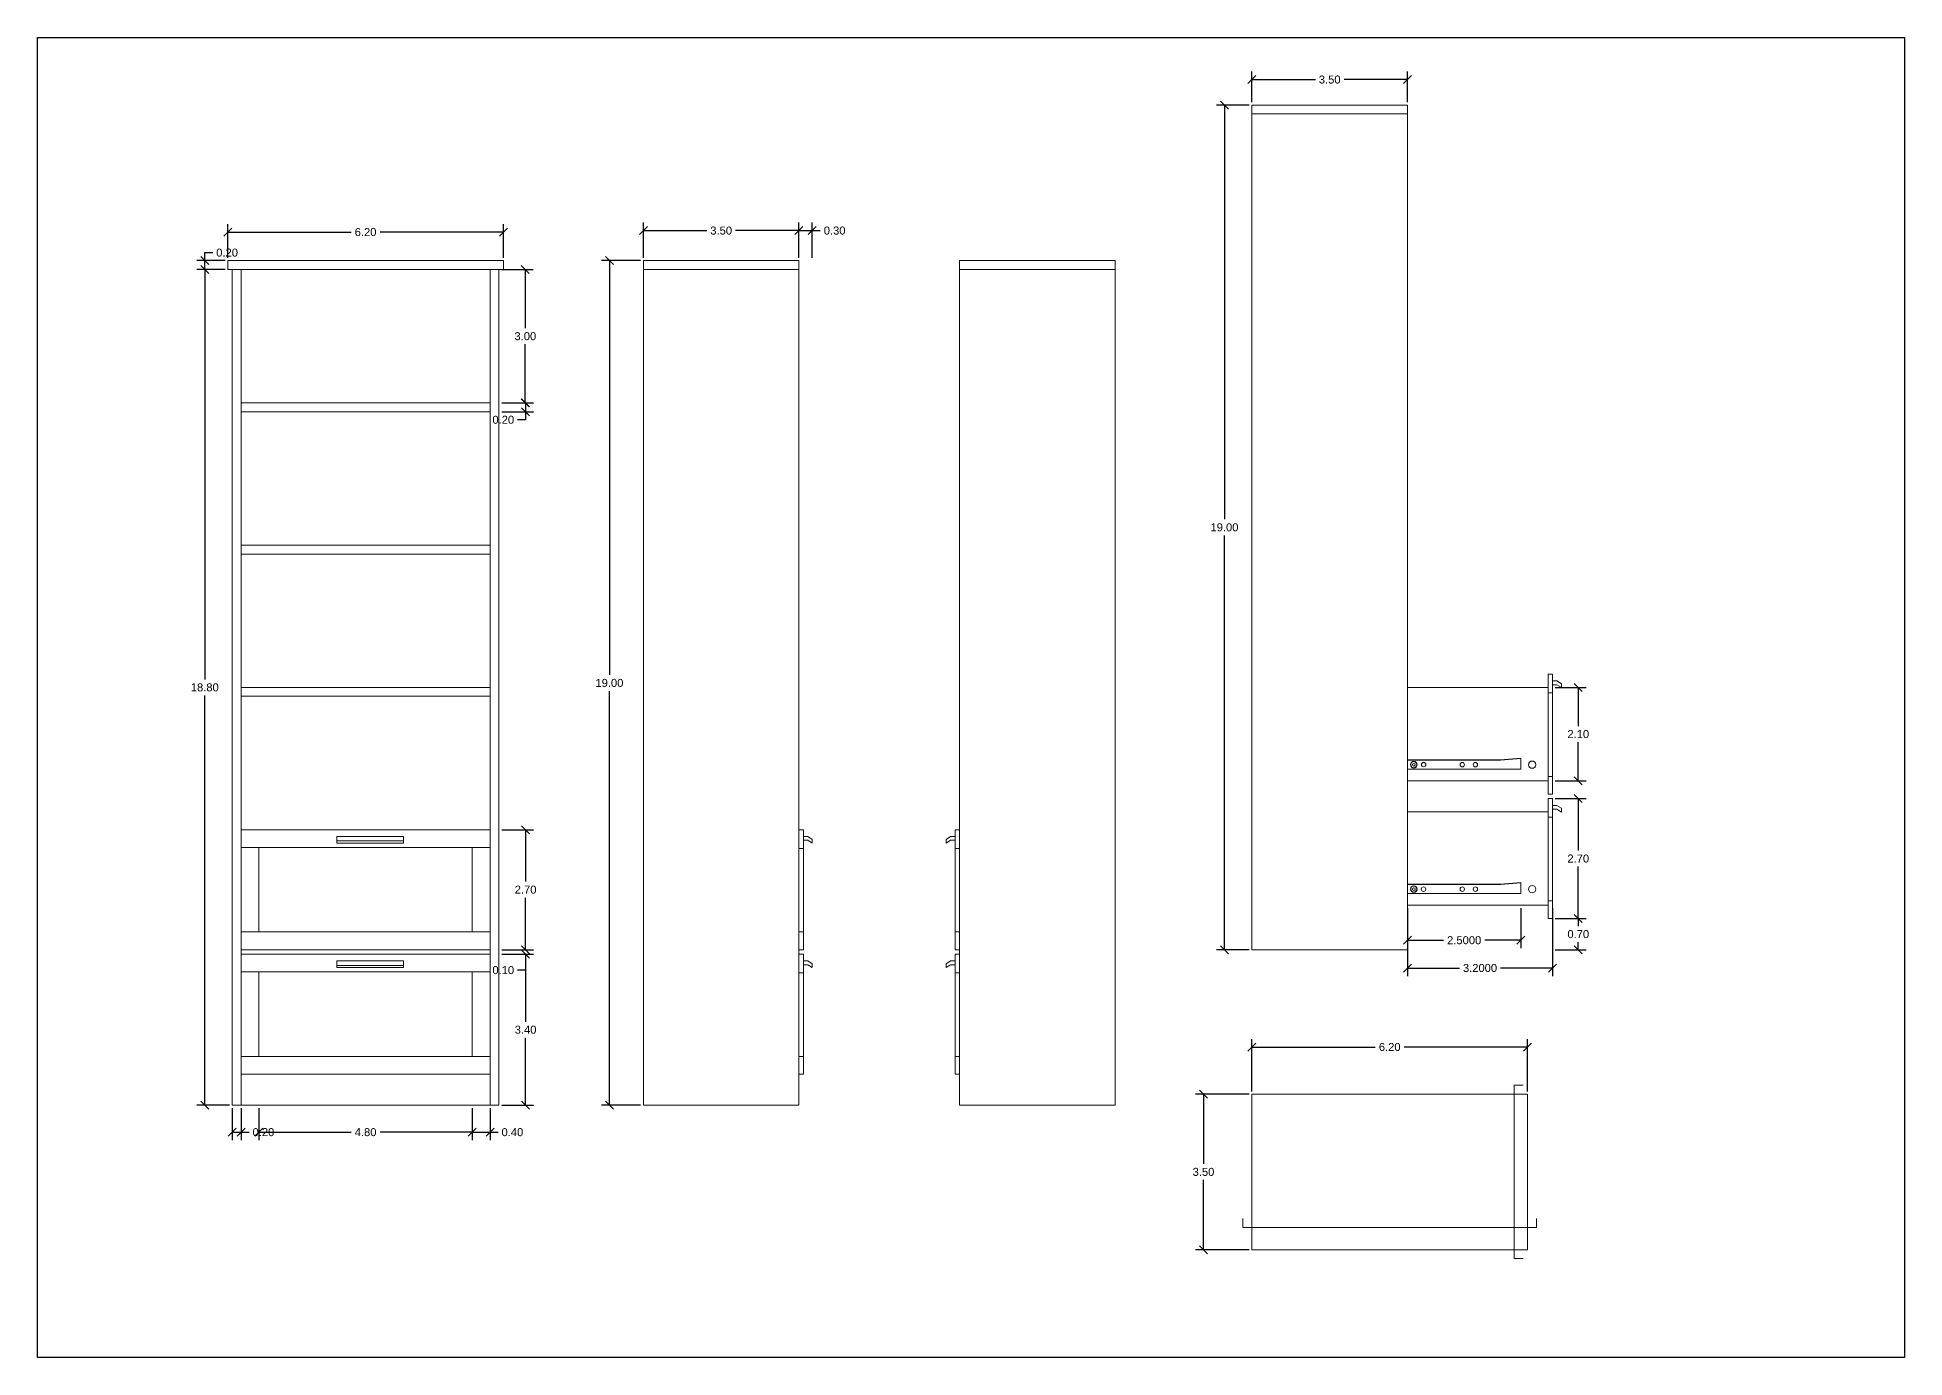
# Model space of a CAD drawing. Header units: centimetres. Extents: x -239 to 1959, y -161 to 626.
# Drawn here: x 453.83 to 495.83, y 596.29 to 625.99 of the extents above; entities that cross this region are included whole.
import ezdxf

# ---------------------------------------------------------------- set-up
doc = ezdxf.new("R2010")
doc.units = ezdxf.units.CM
doc.header["$MEASUREMENT"] = 0
for name, color, linetype, lineweight in [('dettagli', 4, 'Continuous', 13), ('linee prospetti', 1, 'Continuous', 18), ('quote', 7, 'Continuous', 5)]:
    doc.layers.add(name, color=color, linetype=linetype, lineweight=lineweight)
doc.styles.get("Standard").update_dxf_attribs({"font": 'Arial.ttf'})
doc.dimstyles.get("Standard").update_dxf_attribs({"dimtxt": 0.18, "dimasz": 0.18, "dimexe": 0.18, "dimexo": 0.0625, "dimgap": 0.09, "dimtad": 0, "dimtih": 1, "dimtoh": 1, "dimdec": 4, "dimzin": 0, "dimdsep": 46, "dimtxsty": 'Standard', "dimcen": 0.09, "dimadec": 0, "dimazin": 0, "dimtfac": 1, "dimtdec": 4, "dimtofl": 0, "dimtmove": 0, "dimatfit": 3, "dimfxl": 1, "dimtolj": 1, "dimtzin": 0, "dimarcsym": 0})

# ---------------------------------------------------------------- blocks, each defined once
blk = doc.blocks.new('_Oblique')
at = {"color": 0, "linetype": 'ByBlock', "lineweight": -2}
blk.add_line((-0.5, -0.5), (0.5, 0.5), dxfattribs=at)
blk = doc.blocks.new('*D593')
at = {"color": 0, "lineweight": -2, "transparency": 16777216}
for p, q in [((458.047, 620.769), (457.412, 620.769)), ((457.592, 620.769), (457.592, 611.55)), ((457.592, 601.969), (457.592, 611.187)), ((458.147, 601.969), (457.412, 601.969))]:
    blk.add_line(p, q, dxfattribs=at)
at = {"layer": 'Defpoints', "color": 0, "transparency": 16777216}
for p in [(458.109, 620.769), (457.592, 601.969), (458.209, 601.969)]:
    blk.add_point(p, dxfattribs=at)
at = {"color": 0, "lineweight": -2, "transparency": 16777216, "xscale": 0.18, "yscale": 0.18, "zscale": 0.18}
for p, rotation in [((457.592, 620.769), 90), ((457.592, 601.969), 270)]:
    blk.add_blockref('_Oblique', p, dxfattribs=dict(at, rotation=rotation))
at = {"color": 0, "transparency": 16777216, "insert": (457.592, 611.369), "char_height": 0.18, "attachment_point": 5}
blk.add_mtext('\\A1;18.80', dxfattribs=at)
blk = doc.blocks.new('*D594')
at = {"color": 0, "lineweight": -2, "transparency": 16777216}
for p, q in [((458.047, 620.969), (457.412, 620.969)), ((458.047, 620.769), (457.412, 620.769)), ((457.592, 620.969), (457.592, 621.149)), ((457.592, 621.149), (457.772, 621.149)), ((457.592, 620.769), (457.592, 620.969))]:
    blk.add_line(p, q, dxfattribs=at)
at = {"layer": 'Defpoints', "color": 0, "transparency": 16777216}
for p in [(457.592, 620.969), (458.109, 620.969), (458.109, 620.769)]:
    blk.add_point(p, dxfattribs=at)
at = {"color": 0, "lineweight": -2, "transparency": 16777216, "xscale": 0.18, "yscale": 0.18, "zscale": 0.18}
for p, rotation in [((457.592, 620.969), 90), ((457.592, 620.769), 270)]:
    blk.add_blockref('_Oblique', p, dxfattribs=dict(at, rotation=rotation))
at = {"color": 0, "transparency": 16777216, "insert": (458.094, 621.149), "char_height": 0.18, "attachment_point": 5}
blk.add_mtext('\\A1;0.20', dxfattribs=at)
blk = doc.blocks.new('*D595')
at = {"color": 0, "lineweight": -2, "transparency": 16777216}
for p, q in [((464.272, 620.769), (464.982, 620.769)), ((464.802, 620.769), (464.802, 619.45)), ((464.802, 617.769), (464.802, 619.087)), ((464.272, 617.769), (464.982, 617.769))]:
    blk.add_line(p, q, dxfattribs=at)
at = {"layer": 'Defpoints', "color": 0, "transparency": 16777216}
for p in [(464.209, 620.769), (464.209, 617.769), (464.802, 617.769)]:
    blk.add_point(p, dxfattribs=at)
at = {"color": 0, "lineweight": -2, "transparency": 16777216, "xscale": 0.18, "yscale": 0.18, "zscale": 0.18}
for p, rotation in [((464.802, 620.769), 90), ((464.802, 617.769), 270)]:
    blk.add_blockref('_Oblique', p, dxfattribs=dict(at, rotation=rotation))
at = {"color": 0, "transparency": 16777216, "insert": (464.802, 619.269), "char_height": 0.18, "attachment_point": 5}
blk.add_mtext('\\A1;3.00', dxfattribs=at)
blk = doc.blocks.new('*D596')
at = {"color": 0, "lineweight": -2, "transparency": 16777216}
for p, q in [((464.272, 617.769), (464.988, 617.769)), ((464.272, 617.569), (464.988, 617.569)), ((464.808, 617.769), (464.808, 617.569)), ((464.808, 617.569), (464.808, 617.389)), ((464.808, 617.389), (464.628, 617.389))]:
    blk.add_line(p, q, dxfattribs=at)
at = {"layer": 'Defpoints', "color": 0, "transparency": 16777216}
for p in [(464.209, 617.769), (464.209, 617.569), (464.808, 617.569)]:
    blk.add_point(p, dxfattribs=at)
at = {"color": 0, "lineweight": -2, "transparency": 16777216, "xscale": 0.18, "yscale": 0.18, "zscale": 0.18}
for p, rotation in [((464.808, 617.769), 90), ((464.808, 617.569), 270)]:
    blk.add_blockref('_Oblique', p, dxfattribs=dict(at, rotation=rotation))
at = {"color": 0, "transparency": 16777216, "insert": (464.306, 617.389), "char_height": 0.18, "attachment_point": 5}
blk.add_mtext('\\A1;0.20', dxfattribs=at)
blk = doc.blocks.new('*D597')
at = {"color": 0, "lineweight": -2, "transparency": 16777216}
for p, q in [((464.272, 608.169), (464.988, 608.169)), ((464.808, 608.169), (464.808, 607)), ((464.808, 605.469), (464.808, 606.637)), ((464.272, 605.469), (464.988, 605.469))]:
    blk.add_line(p, q, dxfattribs=at)
at = {"layer": 'Defpoints', "color": 0, "transparency": 16777216}
for p in [(464.209, 608.169), (464.209, 605.469), (464.808, 605.469)]:
    blk.add_point(p, dxfattribs=at)
at = {"color": 0, "lineweight": -2, "transparency": 16777216, "xscale": 0.18, "yscale": 0.18, "zscale": 0.18}
for p, rotation in [((464.808, 608.169), 90), ((464.808, 605.469), 270)]:
    blk.add_blockref('_Oblique', p, dxfattribs=dict(at, rotation=rotation))
at = {"color": 0, "transparency": 16777216, "insert": (464.808, 606.819), "char_height": 0.18, "attachment_point": 5}
blk.add_mtext('\\A1;2.70', dxfattribs=at)
blk = doc.blocks.new('*D598')
at = {"color": 0, "lineweight": -2, "transparency": 16777216}
for p, q in [((464.808, 605.469), (464.808, 605.649)), ((464.272, 605.469), (464.988, 605.469)), ((464.272, 605.369), (464.988, 605.369)), ((464.808, 605.369), (464.808, 605.009)), ((464.808, 605.009), (464.628, 605.009))]:
    blk.add_line(p, q, dxfattribs=at)
at = {"layer": 'Defpoints', "color": 0, "transparency": 16777216}
for p in [(464.209, 605.469), (464.209, 605.369), (464.808, 605.369)]:
    blk.add_point(p, dxfattribs=at)
at = {"color": 0, "lineweight": -2, "transparency": 16777216, "xscale": 0.18, "yscale": 0.18, "zscale": 0.18}
for p, rotation in [((464.808, 605.469), 270), ((464.808, 605.369), 90)]:
    blk.add_blockref('_Oblique', p, dxfattribs=dict(at, rotation=rotation))
at = {"color": 0, "transparency": 16777216, "insert": (464.306, 605.009), "char_height": 0.18, "attachment_point": 5}
blk.add_mtext('\\A1;0.10', dxfattribs=at)
blk = doc.blocks.new('*D599')
at = {"color": 0, "lineweight": -2, "transparency": 16777216}
for p, q in [((464.272, 605.369), (464.988, 605.369)), ((464.808, 605.369), (464.808, 603.85)), ((464.808, 601.969), (464.808, 603.487)), ((464.272, 601.969), (464.988, 601.969))]:
    blk.add_line(p, q, dxfattribs=at)
at = {"layer": 'Defpoints', "color": 0, "transparency": 16777216}
for p in [(464.209, 605.369), (464.209, 601.969), (464.808, 601.969)]:
    blk.add_point(p, dxfattribs=at)
at = {"color": 0, "lineweight": -2, "transparency": 16777216, "xscale": 0.18, "yscale": 0.18, "zscale": 0.18}
for p, rotation in [((464.808, 605.369), 90), ((464.808, 601.969), 270)]:
    blk.add_blockref('_Oblique', p, dxfattribs=dict(at, rotation=rotation))
at = {"color": 0, "transparency": 16777216, "insert": (464.808, 603.669), "char_height": 0.18, "attachment_point": 5}
blk.add_mtext('\\A1;3.40', dxfattribs=at)
blk = doc.blocks.new('*D600')
at = {"color": 0, "lineweight": -2, "transparency": 16777216}
for p, q in [((458.109, 621.031), (458.109, 621.791)), ((458.109, 621.611), (460.885, 621.611)), ((464.309, 621.611), (461.534, 621.611)), ((464.309, 621.031), (464.309, 621.791))]:
    blk.add_line(p, q, dxfattribs=at)
at = {"layer": 'Defpoints', "color": 0, "transparency": 16777216}
for p in [(464.309, 621.611), (458.109, 620.969), (464.309, 620.969)]:
    blk.add_point(p, dxfattribs=at)
at = {"color": 0, "lineweight": -2, "transparency": 16777216, "xscale": 0.18, "yscale": 0.18, "zscale": 0.18, "rotation": 180}
blk.add_blockref('_Oblique', (458.109, 621.611), dxfattribs=at)
at = {"color": 0, "lineweight": -2, "transparency": 16777216, "xscale": 0.18, "yscale": 0.18, "zscale": 0.18}
blk.add_blockref('_Oblique', (464.309, 621.611), dxfattribs=at)
at = {"color": 0, "transparency": 16777216, "insert": (461.209, 621.611), "char_height": 0.18, "attachment_point": 5}
blk.add_mtext('\\A1;6.20', dxfattribs=at)
blk = doc.blocks.new('*D601')
at = {"color": 0, "lineweight": -2, "transparency": 16777216}
for p, q in [((458.209, 601.906), (458.209, 601.184)), ((458.409, 601.906), (458.409, 601.184)), ((458.209, 601.364), (458.409, 601.364)), ((458.409, 601.364), (458.589, 601.364))]:
    blk.add_line(p, q, dxfattribs=at)
at = {"layer": 'Defpoints', "color": 0, "transparency": 16777216}
for p in [(458.209, 601.969), (458.409, 601.969), (458.409, 601.364)]:
    blk.add_point(p, dxfattribs=at)
at = {"color": 0, "lineweight": -2, "transparency": 16777216, "xscale": 0.18, "yscale": 0.18, "zscale": 0.18, "rotation": 180}
blk.add_blockref('_Oblique', (458.209, 601.364), dxfattribs=at)
at = {"color": 0, "lineweight": -2, "transparency": 16777216, "xscale": 0.18, "yscale": 0.18, "zscale": 0.18}
blk.add_blockref('_Oblique', (458.409, 601.364), dxfattribs=at)
at = {"color": 0, "transparency": 16777216, "insert": (458.911, 601.364), "char_height": 0.18, "attachment_point": 5}
blk.add_mtext('\\A1;0.20', dxfattribs=at)
blk = doc.blocks.new('*D602')
at = {"color": 0, "lineweight": -2, "transparency": 16777216}
for p, q in [((458.809, 601.906), (458.809, 601.184)), ((463.609, 601.906), (463.609, 601.184)), ((458.809, 601.364), (460.882, 601.364)), ((463.609, 601.364), (461.536, 601.364))]:
    blk.add_line(p, q, dxfattribs=at)
at = {"layer": 'Defpoints', "color": 0, "transparency": 16777216}
for p in [(458.809, 601.969), (463.609, 601.969), (463.609, 601.364)]:
    blk.add_point(p, dxfattribs=at)
at = {"color": 0, "lineweight": -2, "transparency": 16777216, "xscale": 0.18, "yscale": 0.18, "zscale": 0.18, "rotation": 180}
blk.add_blockref('_Oblique', (458.809, 601.364), dxfattribs=at)
at = {"color": 0, "lineweight": -2, "transparency": 16777216, "xscale": 0.18, "yscale": 0.18, "zscale": 0.18}
blk.add_blockref('_Oblique', (463.609, 601.364), dxfattribs=at)
at = {"color": 0, "transparency": 16777216, "insert": (461.209, 601.364), "char_height": 0.18, "attachment_point": 5}
blk.add_mtext('\\A1;4.80', dxfattribs=at)
blk = doc.blocks.new('*D603')
at = {"color": 0, "lineweight": -2, "transparency": 16777216}
for p, q in [((463.609, 601.906), (463.609, 601.184)), ((464.009, 601.906), (464.009, 601.184)), ((463.609, 601.364), (464.009, 601.364)), ((464.009, 601.364), (464.189, 601.364))]:
    blk.add_line(p, q, dxfattribs=at)
at = {"layer": 'Defpoints', "color": 0, "transparency": 16777216}
for p in [(463.609, 601.969), (464.009, 601.969), (464.009, 601.364)]:
    blk.add_point(p, dxfattribs=at)
at = {"color": 0, "lineweight": -2, "transparency": 16777216, "xscale": 0.18, "yscale": 0.18, "zscale": 0.18, "rotation": 180}
blk.add_blockref('_Oblique', (463.609, 601.364), dxfattribs=at)
at = {"color": 0, "lineweight": -2, "transparency": 16777216, "xscale": 0.18, "yscale": 0.18, "zscale": 0.18}
blk.add_blockref('_Oblique', (464.009, 601.364), dxfattribs=at)
at = {"color": 0, "transparency": 16777216, "insert": (464.511, 601.364), "char_height": 0.18, "attachment_point": 5}
blk.add_mtext('\\A1;0.40', dxfattribs=at)
blk = doc.blocks.new('*D604')
at = {"color": 0, "lineweight": -2, "transparency": 16777216}
for p, q in [((467.395, 620.969), (466.513, 620.969)), ((466.693, 620.969), (466.693, 611.65)), ((466.693, 601.969), (466.693, 611.287)), ((467.395, 601.969), (466.513, 601.969))]:
    blk.add_line(p, q, dxfattribs=at)
at = {"layer": 'Defpoints', "color": 0, "transparency": 16777216}
for p in [(466.693, 620.969), (467.457, 620.969), (467.457, 601.969)]:
    blk.add_point(p, dxfattribs=at)
at = {"color": 0, "lineweight": -2, "transparency": 16777216, "xscale": 0.18, "yscale": 0.18, "zscale": 0.18}
for p, rotation in [((466.693, 620.969), 90), ((466.693, 601.969), 270)]:
    blk.add_blockref('_Oblique', p, dxfattribs=dict(at, rotation=rotation))
at = {"color": 0, "transparency": 16777216, "insert": (466.693, 611.469), "char_height": 0.18, "attachment_point": 5}
blk.add_mtext('\\A1;19.00', dxfattribs=at)
blk = doc.blocks.new('*D605')
at = {"color": 0, "lineweight": -2, "transparency": 16777216}
for p, q in [((467.457, 621.031), (467.457, 621.825)), ((467.457, 621.645), (468.885, 621.645)), ((470.957, 621.645), (469.529, 621.645)), ((470.957, 621.031), (470.957, 621.825))]:
    blk.add_line(p, q, dxfattribs=at)
at = {"layer": 'Defpoints', "color": 0, "transparency": 16777216}
for p in [(470.957, 621.645), (467.457, 620.969), (470.957, 620.969)]:
    blk.add_point(p, dxfattribs=at)
at = {"color": 0, "lineweight": -2, "transparency": 16777216, "xscale": 0.18, "yscale": 0.18, "zscale": 0.18, "rotation": 180}
blk.add_blockref('_Oblique', (467.457, 621.645), dxfattribs=at)
at = {"color": 0, "lineweight": -2, "transparency": 16777216, "xscale": 0.18, "yscale": 0.18, "zscale": 0.18}
blk.add_blockref('_Oblique', (470.957, 621.645), dxfattribs=at)
at = {"color": 0, "transparency": 16777216, "insert": (469.207, 621.645), "char_height": 0.18, "attachment_point": 5}
blk.add_mtext('\\A1;3.50', dxfattribs=at)
blk = doc.blocks.new('*D606')
at = {"color": 0, "lineweight": -2, "transparency": 16777216}
for p, q in [((470.957, 621.031), (470.957, 621.825)), ((470.957, 621.645), (471.257, 621.645)), ((471.257, 621.031), (471.257, 621.825)), ((471.257, 621.645), (471.437, 621.645))]:
    blk.add_line(p, q, dxfattribs=at)
at = {"layer": 'Defpoints', "color": 0, "transparency": 16777216}
for p in [(471.257, 621.645), (470.957, 620.969), (471.257, 620.969)]:
    blk.add_point(p, dxfattribs=at)
at = {"color": 0, "lineweight": -2, "transparency": 16777216, "xscale": 0.18, "yscale": 0.18, "zscale": 0.18, "rotation": 180}
blk.add_blockref('_Oblique', (470.957, 621.645), dxfattribs=at)
at = {"color": 0, "lineweight": -2, "transparency": 16777216, "xscale": 0.18, "yscale": 0.18, "zscale": 0.18}
blk.add_blockref('_Oblique', (471.257, 621.645), dxfattribs=at)
at = {"color": 0, "transparency": 16777216, "insert": (471.759, 621.645), "char_height": 0.18, "attachment_point": 5}
blk.add_mtext('\\A1;0.30', dxfattribs=at)
blk = doc.blocks.new('*D607')
at = {"color": 0, "lineweight": -2, "transparency": 16777216}
for p, q in [((481.081, 602.22), (479.875, 602.22)), ((480.055, 602.22), (480.055, 600.651)), ((480.055, 598.72), (480.055, 600.289)), ((481.081, 598.72), (479.875, 598.72))]:
    blk.add_line(p, q, dxfattribs=at)
at = {"layer": 'Defpoints', "color": 0, "transparency": 16777216}
for p in [(480.055, 602.22), (481.144, 602.22), (481.144, 598.72)]:
    blk.add_point(p, dxfattribs=at)
at = {"color": 0, "lineweight": -2, "transparency": 16777216, "xscale": 0.18, "yscale": 0.18, "zscale": 0.18}
for p, rotation in [((480.055, 602.22), 90), ((480.055, 598.72), 270)]:
    blk.add_blockref('_Oblique', p, dxfattribs=dict(at, rotation=rotation))
at = {"color": 0, "transparency": 16777216, "insert": (480.055, 600.47), "char_height": 0.18, "attachment_point": 5}
blk.add_mtext('\\A1;3.50', dxfattribs=at)
blk = doc.blocks.new('*D608')
at = {"color": 0, "lineweight": -2, "transparency": 16777216}
for p, q in [((481.144, 602.282), (481.144, 603.46)), ((481.144, 603.28), (483.919, 603.28)), ((487.344, 603.28), (484.568, 603.28)), ((487.344, 602.282), (487.344, 603.46))]:
    blk.add_line(p, q, dxfattribs=at)
at = {"layer": 'Defpoints', "color": 0, "transparency": 16777216}
for p in [(487.344, 603.28), (481.144, 602.22), (487.344, 602.22)]:
    blk.add_point(p, dxfattribs=at)
at = {"color": 0, "lineweight": -2, "transparency": 16777216, "xscale": 0.18, "yscale": 0.18, "zscale": 0.18, "rotation": 180}
blk.add_blockref('_Oblique', (481.144, 603.28), dxfattribs=at)
at = {"color": 0, "lineweight": -2, "transparency": 16777216, "xscale": 0.18, "yscale": 0.18, "zscale": 0.18}
blk.add_blockref('_Oblique', (487.344, 603.28), dxfattribs=at)
at = {"color": 0, "transparency": 16777216, "insert": (484.244, 603.28), "char_height": 0.18, "attachment_point": 5}
blk.add_mtext('\\A1;6.20', dxfattribs=at)
blk = doc.blocks.new('*D609')
at = {"color": 0, "lineweight": -2, "transparency": 16777216}
for p, q in [((481.081, 624.469), (480.347, 624.469)), ((480.527, 624.469), (480.527, 615.15)), ((480.527, 605.469), (480.527, 614.787)), ((481.081, 605.469), (480.347, 605.469))]:
    blk.add_line(p, q, dxfattribs=at)
at = {"layer": 'Defpoints', "color": 0, "transparency": 16777216}
for p in [(480.527, 624.469), (481.144, 624.469), (481.144, 605.469)]:
    blk.add_point(p, dxfattribs=at)
at = {"color": 0, "lineweight": -2, "transparency": 16777216, "xscale": 0.18, "yscale": 0.18, "zscale": 0.18}
for p, rotation in [((480.527, 624.469), 90), ((480.527, 605.469), 270)]:
    blk.add_blockref('_Oblique', p, dxfattribs=dict(at, rotation=rotation))
at = {"color": 0, "transparency": 16777216, "insert": (480.527, 614.969), "char_height": 0.18, "attachment_point": 5}
blk.add_mtext('\\A1;19.00', dxfattribs=at)
blk = doc.blocks.new('*D610')
at = {"color": 0, "lineweight": -2, "transparency": 16777216}
for p, q in [((481.144, 624.531), (481.144, 625.222)), ((481.144, 625.042), (482.572, 625.042)), ((484.644, 625.042), (483.216, 625.042)), ((484.644, 624.531), (484.644, 625.222))]:
    blk.add_line(p, q, dxfattribs=at)
at = {"layer": 'Defpoints', "color": 0, "transparency": 16777216}
for p in [(484.644, 625.042), (481.144, 624.469), (484.644, 624.469)]:
    blk.add_point(p, dxfattribs=at)
at = {"color": 0, "lineweight": -2, "transparency": 16777216, "xscale": 0.18, "yscale": 0.18, "zscale": 0.18, "rotation": 180}
blk.add_blockref('_Oblique', (481.144, 625.042), dxfattribs=at)
at = {"color": 0, "lineweight": -2, "transparency": 16777216, "xscale": 0.18, "yscale": 0.18, "zscale": 0.18}
blk.add_blockref('_Oblique', (484.644, 625.042), dxfattribs=at)
at = {"color": 0, "transparency": 16777216, "insert": (482.894, 625.042), "char_height": 0.18, "attachment_point": 5}
blk.add_mtext('\\A1;3.50', dxfattribs=at)
blk = doc.blocks.new('*D611')
at = {"layer": 'Defpoints', "color": 0, "transparency": 16777216}
for p in [(484.644, 606.469), (487.905, 606.469), (487.905, 605.057)]:
    blk.add_point(p, dxfattribs=at)
at = {"layer": 'quote', "color": 0, "lineweight": -2, "transparency": 16777216}
for p, q in [((484.644, 606.406), (484.644, 604.877)), ((487.905, 606.406), (487.905, 604.877)), ((484.644, 605.057), (485.813, 605.057)), ((487.905, 605.057), (486.737, 605.057))]:
    blk.add_line(p, q, dxfattribs=at)
at = {"layer": 'quote', "color": 0, "lineweight": -2, "transparency": 16777216, "xscale": 0.18, "yscale": 0.18, "zscale": 0.18, "rotation": 180}
blk.add_blockref('_Oblique', (484.644, 605.057), dxfattribs=at)
at = {"layer": 'quote', "color": 0, "lineweight": -2, "transparency": 16777216, "xscale": 0.18, "yscale": 0.18, "zscale": 0.18}
blk.add_blockref('_Oblique', (487.905, 605.057), dxfattribs=at)
at = {"layer": 'quote', "color": 0, "transparency": 16777216, "insert": (486.275, 605.057), "char_height": 0.18, "width": 0.60409, "attachment_point": 5}
blk.add_mtext('\\A1;3.2000', dxfattribs=at)
blk = doc.blocks.new('*D612')
at = {"layer": 'Defpoints', "color": 0, "transparency": 16777216}
for p in [(484.644, 606.469), (487.194, 606.469), (487.194, 605.681)]:
    blk.add_point(p, dxfattribs=at)
at = {"layer": 'quote', "color": 0, "lineweight": -2, "transparency": 16777216}
for p, q in [((484.644, 606.406), (484.644, 605.501)), ((487.194, 606.406), (487.194, 605.501)), ((484.644, 605.681), (485.453, 605.681)), ((487.194, 605.681), (486.385, 605.681))]:
    blk.add_line(p, q, dxfattribs=at)
at = {"layer": 'quote', "color": 0, "lineweight": -2, "transparency": 16777216, "xscale": 0.18, "yscale": 0.18, "zscale": 0.18, "rotation": 180}
blk.add_blockref('_Oblique', (484.644, 605.681), dxfattribs=at)
at = {"layer": 'quote', "color": 0, "lineweight": -2, "transparency": 16777216, "xscale": 0.18, "yscale": 0.18, "zscale": 0.18}
blk.add_blockref('_Oblique', (487.194, 605.681), dxfattribs=at)
at = {"layer": 'quote', "color": 0, "transparency": 16777216, "insert": (485.919, 605.681), "char_height": 0.18, "width": 0.70787, "attachment_point": 5}
blk.add_mtext('\\A1;2.5000', dxfattribs=at)
blk = doc.blocks.new('*D613')
at = {"color": 0, "lineweight": -2, "transparency": 16777216}
for p, q in [((487.968, 606.169), (488.665, 606.169)), ((488.485, 606.169), (488.485, 606)), ((487.968, 605.469), (488.665, 605.469)), ((488.485, 605.469), (488.485, 605.637))]:
    blk.add_line(p, q, dxfattribs=at)
at = {"layer": 'Defpoints', "color": 0, "transparency": 16777216}
for p in [(487.905, 606.169), (488.485, 606.169), (487.905, 605.469)]:
    blk.add_point(p, dxfattribs=at)
at = {"color": 0, "lineweight": -2, "transparency": 16777216, "xscale": 0.18, "yscale": 0.18, "zscale": 0.18}
for p, rotation in [((488.485, 606.169), 90), ((488.485, 605.469), 270)]:
    blk.add_blockref('_Oblique', p, dxfattribs=dict(at, rotation=rotation))
at = {"color": 0, "transparency": 16777216, "insert": (488.485, 605.819), "char_height": 0.18, "attachment_point": 5}
blk.add_mtext('\\A1;0.70', dxfattribs=at)
blk = doc.blocks.new('*D614')
at = {"color": 0, "lineweight": -2, "transparency": 16777216}
for p, q in [((487.968, 608.869), (488.665, 608.869)), ((488.485, 608.869), (488.485, 607.7)), ((488.485, 606.169), (488.485, 607.337)), ((487.968, 606.169), (488.665, 606.169))]:
    blk.add_line(p, q, dxfattribs=at)
at = {"layer": 'Defpoints', "color": 0, "transparency": 16777216}
for p in [(487.905, 608.869), (488.485, 608.869), (487.905, 606.169)]:
    blk.add_point(p, dxfattribs=at)
at = {"color": 0, "lineweight": -2, "transparency": 16777216, "xscale": 0.18, "yscale": 0.18, "zscale": 0.18}
for p, rotation in [((488.485, 608.869), 90), ((488.485, 606.169), 270)]:
    blk.add_blockref('_Oblique', p, dxfattribs=dict(at, rotation=rotation))
at = {"color": 0, "transparency": 16777216, "insert": (488.485, 607.519), "char_height": 0.18, "attachment_point": 5}
blk.add_mtext('\\A1;2.70', dxfattribs=at)
blk = doc.blocks.new('*D615')
at = {"color": 0, "lineweight": -2, "transparency": 16777216}
for p, q in [((487.968, 611.369), (488.665, 611.369)), ((488.485, 611.369), (488.485, 610.5)), ((488.485, 609.269), (488.485, 610.137)), ((487.968, 609.269), (488.665, 609.269))]:
    blk.add_line(p, q, dxfattribs=at)
at = {"layer": 'Defpoints', "color": 0, "transparency": 16777216}
for p in [(487.905, 611.369), (488.485, 611.369), (487.905, 609.269)]:
    blk.add_point(p, dxfattribs=at)
at = {"color": 0, "lineweight": -2, "transparency": 16777216, "xscale": 0.18, "yscale": 0.18, "zscale": 0.18}
for p, rotation in [((488.485, 611.369), 90), ((488.485, 609.269), 270)]:
    blk.add_blockref('_Oblique', p, dxfattribs=dict(at, rotation=rotation))
at = {"color": 0, "transparency": 16777216, "insert": (488.485, 610.319), "char_height": 0.18, "attachment_point": 5}
blk.add_mtext('\\A1;2.10', dxfattribs=at)

msp = doc.modelspace()

# ---------------------------------------------------------------- linework, layer by layer
at = {"color": 3}
msp.add_lwpolyline([(453.82612, 596.2922), (453.82612, 625.9922), (495.82612, 625.9922), (495.82612, 596.2922)], close=True, dxfattribs=at)
at = {"layer": 'dettagli'}
for points in [[(487.19393, 609.7812), (487.19393, 609.5312), (484.64385, 609.5312)], [(487.19393, 609.7812), (486.73723, 609.74312), (484.64385, 609.74312), (484.64385, 609.73312)], [(484.64385, 609.73312), (486.73723, 609.73312), (487.19393, 609.77259)], [(487.19393, 606.9812), (487.19393, 606.7312), (484.64385, 606.7312)], [(487.19393, 606.9812), (486.73723, 606.94312), (484.64385, 606.94312), (484.64385, 606.93312)], [(484.64385, 606.93312), (486.73723, 606.93312), (487.19393, 606.97259)]]:
    msp.add_lwpolyline(points, dxfattribs=at)
for centre, radius in [((484.78533, 609.63079), 0.07494), ((484.78533, 609.63079), 0.06851), ((484.78533, 609.63079), 0.02949), ((485.00806, 609.6333), 0.05), ((485.87531, 609.63123), 0.05), ((486.17134, 609.63123), 0.05), ((484.78614, 606.83269), 0.07494), ((484.78614, 606.83269), 0.06851), ((484.78614, 606.83269), 0.02949), ((485.0037, 606.83123), 0.05), ((485.87531, 606.83123), 0.05), ((486.17134, 606.83123), 0.05)]:
    msp.add_circle(centre, radius, dxfattribs=at)
at = {"layer": 'linee prospetti'}
for p, q in [((484.64385, 624.26868), (481.14385, 624.26868)), ((458.10937, 620.96868), (464.30937, 620.96868)), ((458.10937, 620.96868), (458.10937, 620.76868)), ((458.10937, 620.76868), (464.30937, 620.76868)), ((458.20937, 601.96868), (458.20937, 620.76868)), ((458.40937, 620.76868), (458.40937, 601.96868)), ((464.00937, 601.96868), (464.00937, 620.76868)), ((464.20937, 620.76868), (464.20937, 601.96868)), ((464.30937, 620.76868), (464.30937, 620.96868)), ((470.95711, 620.76868), (467.45711, 620.76868)), ((474.56715, 620.76868), (478.06715, 620.76868)), ((458.40937, 617.76868), (464.00937, 617.76868)), ((458.40937, 617.56868), (464.00937, 617.56868)), ((458.40937, 614.56868), (464.00937, 614.56868)), ((458.40937, 614.36868), (464.00937, 614.36868)), ((458.40937, 611.36868), (464.00937, 611.36868)), ((458.40937, 611.16868), (464.00937, 611.16868)), ((487.80528, 611.24868), (487.90528, 611.24868)), ((488.00528, 611.51552), (488.10528, 611.45093)), ((488.00528, 611.43012), (488.10528, 611.36552)), ((487.80528, 609.36868), (487.90528, 609.36868)), ((488.00528, 608.71552), (488.10528, 608.65093)), ((488.00528, 608.63012), (488.10528, 608.56552)), ((458.40937, 608.16868), (464.00937, 608.16868)), ((487.80528, 608.44868), (487.90528, 608.44868)), ((458.40937, 607.76868), (464.00937, 607.76868)), ((458.80937, 605.86868), (458.80937, 607.76868)), ((463.60937, 605.86868), (463.60937, 607.76868)), ((470.95711, 607.74868), (471.05711, 607.74868)), ((471.15711, 608.01552), (471.25711, 607.95093)), ((471.15711, 607.93012), (471.25711, 607.86552)), ((474.36715, 608.01552), (474.26715, 607.95093)), ((474.36715, 607.93012), (474.26715, 607.86552)), ((474.56715, 607.74868), (474.46715, 607.74868)), ((487.80528, 606.56868), (487.90528, 606.56868)), ((458.40937, 605.86868), (464.00937, 605.86868)), ((470.95711, 605.86868), (471.05711, 605.86868)), ((474.56715, 605.86868), (474.46715, 605.86868)), ((458.40937, 605.46868), (464.00937, 605.46868)), ((458.40937, 605.36868), (464.00937, 605.36868)), ((458.40937, 604.96868), (464.00937, 604.96868)), ((458.80937, 603.06868), (458.80937, 604.96868)), ((463.60937, 603.06868), (463.60937, 604.96868)), ((470.95711, 604.94868), (471.05711, 604.94868)), ((471.15711, 605.21552), (471.25711, 605.15093)), ((471.15711, 605.13012), (471.25711, 605.06552)), ((474.36715, 605.21552), (474.26715, 605.15093)), ((474.36715, 605.13012), (474.26715, 605.06552)), ((474.56715, 604.94868), (474.46715, 604.94868)), ((458.40937, 603.06868), (464.00937, 603.06868)), ((470.95711, 603.06868), (471.05711, 603.06868)), ((474.56715, 603.06868), (474.46715, 603.06868)), ((458.40937, 602.66868), (464.00937, 602.66868)), ((464.20937, 601.96868), (458.20937, 601.96868))]:
    msp.add_line(p, q, dxfattribs=at)
for points in [[(484.64385, 624.46868), (481.14385, 624.46868), (481.14385, 605.46868), (484.64385, 605.46868), (484.64385, 624.46868)], [(470.95711, 620.96868), (467.45711, 620.96868), (467.45711, 601.96868), (470.95711, 601.96868), (470.95711, 620.96868)], [(474.56715, 620.96868), (478.06715, 620.96868), (478.06715, 601.96868), (474.56715, 601.96868), (474.56715, 620.96868)], [(487.80528, 611.36868), (487.80528, 611.66868), (487.90528, 611.66868), (487.90528, 608.96868), (487.80528, 608.96868), (487.80528, 609.26868)], [(484.64385, 611.36868), (487.80528, 611.36868), (487.80528, 609.26868), (484.64385, 609.26868)], [(487.90528, 611.51552), (488.00528, 611.51552)], [(488.00528, 611.43012), (487.90528, 611.43012)], [(488.10528, 611.45093), (488.10528, 611.36552)], [(487.80528, 608.56868), (487.80528, 608.86868), (487.90528, 608.86868), (487.90528, 606.16868), (487.80528, 606.16868), (487.80528, 606.46868)], [(487.90528, 608.71552), (488.00528, 608.71552)], [(488.00528, 608.63012), (487.90528, 608.63012)], [(488.10528, 608.65093), (488.10528, 608.56552)], [(470.95711, 607.86868), (470.95711, 608.16868), (471.05711, 608.16868), (471.05711, 605.46868), (470.95711, 605.46868), (470.95711, 605.76868)], [(474.56715, 607.86868), (474.56715, 608.16868), (474.46715, 608.16868), (474.46715, 605.46868), (474.56715, 605.46868), (474.56715, 605.76868)], [(484.64385, 608.56868), (487.80528, 608.56868), (487.80528, 606.46868), (484.64385, 606.46868)], [(460.55937, 608.01608), (462.05937, 608.01608), (462.05937, 607.91608), (460.55937, 607.91608), (460.55937, 608.01608)], [(460.55937, 607.91608), (460.55937, 607.86608), (462.05937, 607.86608), (462.05937, 607.91608)], [(471.05711, 608.01552), (471.15711, 608.01552)], [(471.15711, 607.93012), (471.05711, 607.93012)], [(471.25711, 607.95093), (471.25711, 607.86552)], [(474.26715, 607.95093), (474.26715, 607.86552)], [(474.46715, 608.01552), (474.36715, 608.01552)], [(474.36715, 607.93012), (474.46715, 607.93012)], [(470.95711, 605.06868), (470.95711, 605.36868), (471.05711, 605.36868), (471.05711, 602.66868), (470.95711, 602.66868), (470.95711, 602.96868)], [(474.56715, 605.06868), (474.56715, 605.36868), (474.46715, 605.36868), (474.46715, 602.66868), (474.56715, 602.66868), (474.56715, 602.96868)], [(460.55937, 605.21608), (462.05937, 605.21608), (462.05937, 605.11608), (460.55937, 605.11608), (460.55937, 605.21608)], [(460.55937, 605.11608), (460.55937, 605.06608), (462.05937, 605.06608), (462.05937, 605.11608)], [(471.05711, 605.21552), (471.15711, 605.21552)], [(471.15711, 605.13012), (471.05711, 605.13012)], [(471.25711, 605.15093), (471.25711, 605.06552)], [(474.26715, 605.15093), (474.26715, 605.06552)], [(474.46715, 605.21552), (474.36715, 605.21552)], [(474.36715, 605.13012), (474.46715, 605.13012)], [(481.14385, 598.71994), (487.34385, 598.71994), (487.34385, 602.21994), (481.14385, 602.21994), (481.14385, 598.71994)]]:
    msp.add_lwpolyline(points, dxfattribs=at)
for centre in [(487.44915, 609.63123), (487.44915, 606.83123)]:
    msp.add_circle(centre, 0.08227, dxfattribs=at)
at = {"layer": 'quote'}
for p, q in [((487.04385, 602.41994), (487.24385, 602.41994)), ((480.94385, 599.21994), (480.94385, 599.41994))]:
    msp.add_line(p, q, dxfattribs=at)
for points in [[(487.04385, 602.41994), (487.04385, 598.51994), (487.24385, 598.51994)], [(480.94385, 599.21994), (487.54385, 599.21994), (487.54385, 599.41994)]]:
    msp.add_lwpolyline(points, dxfattribs=at)

# ---------------------------------------------------------------- dimensions: what is measured, and where the dimension line sits
for base, p1, p2, picture, middle in [((484.64385, 625.04195), (481.14385, 624.46868), (484.64385, 624.46868), '*D610', (482.89385, 625.04195)), ((464.30937, 621.61122), (458.10937, 620.96868), (464.30937, 620.96868), '*D600', (461.20937, 621.61122)), ((470.95711, 621.64486), (467.45711, 620.96868), (470.95711, 620.96868), '*D605', (469.20711, 621.64486)), ((471.25711, 621.64486), (470.95711, 620.96868), (471.25711, 620.96868), '*D606', (471.75917, 621.64486)), ((487.34385, 603.28003), (481.14385, 602.21994), (487.34385, 602.21994), '*D608', (484.24385, 603.28003)), ((458.40937, 601.3639), (458.20937, 601.96868), (458.40937, 601.96868), '*D601', (458.91143, 601.3639)), ((463.60937, 601.3639), (458.80937, 601.96868), (463.60937, 601.96868), '*D602', (461.20937, 601.3639)), ((464.00937, 601.3639), (463.60937, 601.96868), (464.00937, 601.96868), '*D603', (464.51143, 601.3639))]:
    dim = msp.add_linear_dim(base=base, p1=p1, p2=p2, dimstyle='Standard', override={"dimdec": 2, "dimblk1": 'Oblique', "dimblk2": 'Oblique', "dimsah": 1})
    dim.commit()
    dim.dimension.update_dxf_attribs({"geometry": picture, "text_midpoint": middle})
for base, p1, p2, picture, middle in [((480.5267, 624.46868), (481.14385, 605.46868), (481.14385, 624.46868), '*D609', (480.5267, 614.96868)), ((457.59222, 620.96868), (458.10937, 620.76868), (458.10937, 620.96868), '*D594', (458.09428, 621.14868)), ((457.59222, 601.96868), (458.10937, 620.76868), (458.20937, 601.96868), '*D593', (457.59222, 611.36868)), ((464.80177, 617.76868), (464.20937, 620.76868), (464.20937, 617.76868), '*D595', (464.80177, 619.26868)), ((466.69304, 620.96868), (467.45711, 601.96868), (467.45711, 620.96868), '*D604', (466.69304, 611.46868)), ((464.8083, 617.56868), (464.20937, 617.76868), (464.20937, 617.56868), '*D596', (464.30624, 617.38868)), ((488.48476, 611.36868), (487.90528, 609.26868), (487.90528, 611.36868), '*D615', (488.48476, 610.31868)), ((488.48476, 608.86868), (487.90528, 606.16868), (487.90528, 608.86868), '*D614', (488.48476, 607.51868)), ((464.8083, 605.46868), (464.20937, 608.16868), (464.20937, 605.46868), '*D597', (464.8083, 606.81868)), ((488.48476, 606.16868), (487.90528, 605.46868), (487.90528, 606.16868), '*D613', (488.48476, 605.81868)), ((464.8083, 605.36868), (464.20937, 605.46868), (464.20937, 605.36868), '*D598', (464.30624, 605.00868)), ((464.8083, 601.96868), (464.20937, 605.36868), (464.20937, 601.96868), '*D599', (464.8083, 603.66868)), ((480.05464, 602.21994), (481.14385, 598.71994), (481.14385, 602.21994), '*D607', (480.05464, 600.46994))]:
    dim = msp.add_linear_dim(base=base, p1=p1, p2=p2, angle=90, dimstyle='Standard', override={"dimdec": 2, "dimblk1": 'Oblique', "dimblk2": 'Oblique', "dimsah": 1})
    dim.commit()
    dim.dimension.update_dxf_attribs({"geometry": picture, "text_midpoint": middle})
dim = msp.add_linear_dim(base=(487.90528, 605.05723), p1=(484.64385, 606.46868), p2=(487.90528, 606.46868), text='3.2000', dimstyle='Standard', override={"dimdec": 2, "dimblk1": 'Oblique', "dimblk2": 'Oblique', "dimsah": 1}, dxfattribs=at)
dim.commit()
dim.dimension.update_dxf_attribs({"geometry": '*D611', "text_midpoint": (486.27457, 605.05723), "dimtype": 160})
dim = msp.add_linear_dim(base=(487.19393, 605.68122), p1=(484.64385, 606.46868), p2=(487.19393, 606.46868), text='2.5000', dimstyle='Standard', override={"dimdec": 2, "dimblk1": 'Oblique', "dimblk2": 'Oblique', "dimsah": 1}, dxfattribs=at)
dim.commit()
dim.dimension.update_dxf_attribs({"geometry": '*D612', "text_midpoint": (485.91889, 605.68122)})

doc.saveas('drawing.dxf')
